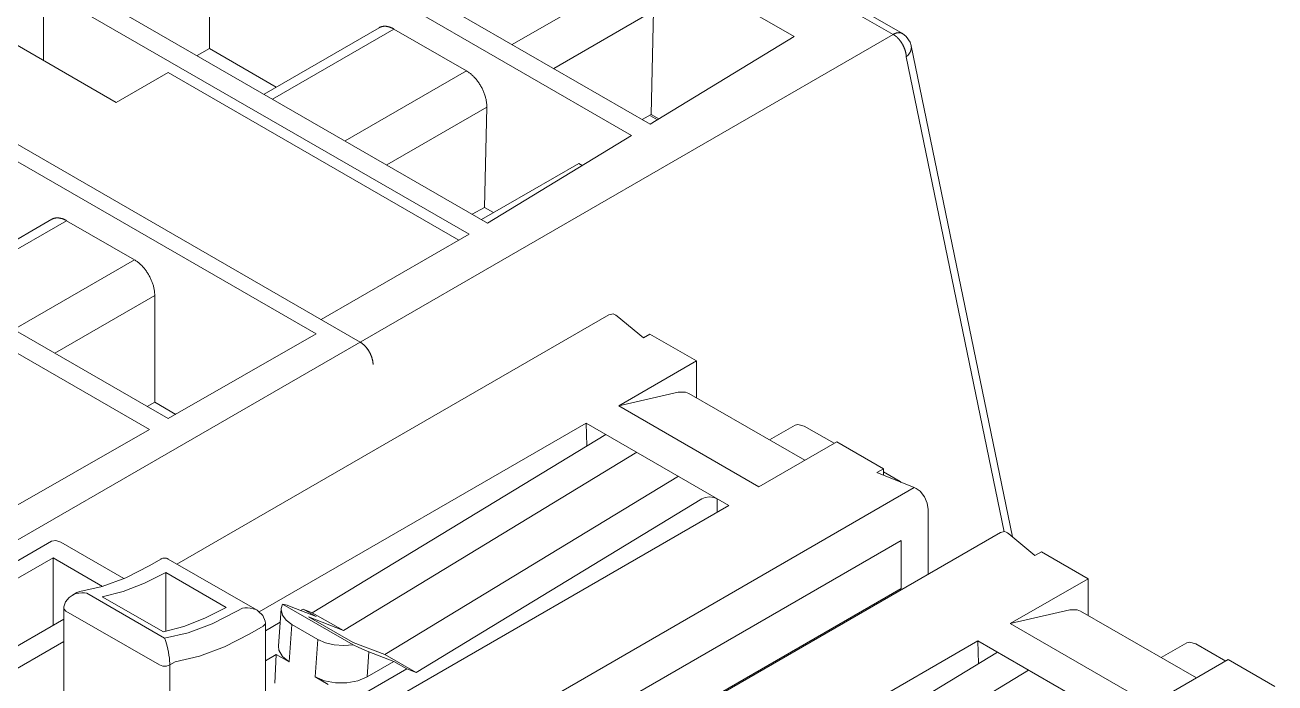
# Model space of a CAD drawing. Header units: inches. Extents: x 67578 to 72421, y -34894 to -31675.
# Drawn here: x 69274.8 to 69329, y -33274.6 to -33246.1 of the extents above; entities that cross this region are included whole.
import ezdxf

# ---------------------------------------------------------------- set-up
doc = ezdxf.new("R2010")
doc.units = ezdxf.units.IN
doc.header["$MEASUREMENT"] = 0

# ---------------------------------------------------------------- blocks, each defined once
blk = doc.blocks.new('ET200S')
at = {"lineweight": 0}
for p, q in [((110.119, 63.547), (25.973, 112.128)), ((110.369, 63.572), (26.223, 112.153)), ((98.562, 58.099), (16.537, 105.455)), ((95.592, 55.16), (11.446, 103.741)), ((96.034, 70.059), (107.417, 63.487)), ((92.003, 67.732), (103.492, 61.099)), ((91.487, 63.16), (91.487, 67.434)), ((91.487, 67.434), (102.989, 60.793)), ((87.457, 65.107), (99.064, 58.405)), ((99.736, 63.268), (103.04, 65.176)), ((86.965, 64.468), (86.965, 62.835)), ((100.867, 62.614), (103.591, 64.187)), ((103.528, 61.364), (103.591, 64.187)), ((92.975, 61.921), (96.109, 63.731)), ((65.08, 37.544), (110.119, 63.547)), ((88.945, 61.692), (85.551, 63.651)), ((93.209, 61.786), (96.514, 63.694)), ((98.494, 62.551), (96.514, 63.694)), ((107.417, 63.487), (103.492, 61.099)), ((110.37, 63.572), (110.473, 63.493)), ((110.473, 63.493), (110.581, 63.332)), ((91.487, 63.16), (91.152, 62.973)), ((91.487, 63.16), (93.304, 62.111)), ((110.581, 63.332), (110.609, 63.241)), ((110.609, 63.24), (113.367, 49.852)), ((110.473, 62.935), (113.139, 49.99)), ((90.359, 62.508), (88.945, 61.692)), ((98.279, 57.936), (90.359, 62.508)), ((95.189, 60.643), (98.494, 62.551)), ((82.502, 62.248), (94.393, 55.383)), ((96.32, 59.989), (99.045, 61.562)), ((98.983, 58.832), (99.045, 61.562)), ((103.276, 61.224), (103.528, 61.364)), ((103.692, 61.22), (103.507, 61.327)), ((103.528, 61.364), (103.733, 61.246)), ((102.989, 60.793), (99.064, 58.405)), ((98.901, 58.499), (101.553, 60.03)), ((101.647, 59.976), (101.553, 60.03)), ((77.976, 59.635), (89.851, 52.779)), ((90.366, 53.074), (78.489, 59.931)), ((98.649, 58.645), (98.983, 58.832)), ((98.983, 58.832), (99.229, 58.69)), ((84.073, 56.708), (87.19, 58.507)), ((84.307, 56.572), (87.594, 58.47)), ((89.446, 57.401), (87.594, 58.47)), ((94.531, 55.772), (98.562, 58.099)), ((86.159, 55.503), (89.446, 57.401)), ((87.275, 54.859), (89.997, 56.43)), ((89.997, 53.522), (89.997, 56.43)), ((90.6, 49.11), (102.371, 55.906)), ((102.371, 55.906), (102.485, 55.928)), ((102.485, 55.928), (102.521, 55.916)), ((102.521, 55.916), (102.559, 55.895)), ((102.559, 55.895), (102.597, 55.867)), ((103.311, 55.279), (102.597, 55.867)), ((94.393, 55.383), (90.366, 53.074)), ((103.487, 55.381), (103.311, 55.279)), ((103.487, 55.381), (104.76, 54.646)), ((95.724, 55.054), (95.72, 55.058)), ((95.753, 55.022), (95.75, 55.025)), ((95.757, 55.017), (95.753, 55.022)), ((95.766, 55.007), (95.761, 55.012)), ((95.829, 54.918), (95.826, 54.923)), ((95.857, 54.869), (95.855, 54.873)), ((95.902, 54.768), (95.9, 54.774)), ((95.907, 54.756), (95.904, 54.762)), ((95.908, 54.752), (95.907, 54.756)), ((95.921, 54.71), (95.92, 54.715)), ((104.76, 54.646), (102.639, 53.422)), ((104.76, 54.646), (104.76, 53.642)), ((89.794, 53.404), (89.997, 53.522)), ((89.997, 53.522), (90.57, 53.191)), ((102.639, 53.422), (104.256, 53.795)), ((104.256, 53.795), (104.459, 53.799)), ((104.459, 53.799), (104.553, 53.762)), ((104.553, 53.762), (107.709, 51.94)), ((102.639, 53.422), (106.457, 51.217)), ((101.755, 52.952), (92.841, 47.806)), ((101.769, 52.332), (101.755, 52.952)), ((101.755, 52.952), (105.644, 50.707)), ((107.445, 52.895), (106.749, 52.494)), ((107.445, 52.895), (107.518, 52.918)), ((107.518, 52.918), (107.695, 52.87)), ((107.695, 52.87), (108.508, 52.401)), ((89.851, 52.779), (85.824, 50.471)), ((102.285, 52.646), (94.29, 47.785)), ((103.134, 52.156), (95.138, 47.295)), ((108.579, 52.442), (106.457, 51.217)), ((108.579, 52.442), (109.851, 51.707)), ((104.265, 51.503), (96.27, 46.642)), ((109.851, 51.707), (109.675, 51.605)), ((109.675, 51.605), (110.693, 51.193)), ((109.851, 51.707), (109.851, 51.533)), ((109.851, 51.625), (110.311, 51.36)), ((110.693, 51.193), (97.621, 43.646)), ((110.311, 51.36), (110.336, 51.337)), ((110.693, 51.193), (110.748, 51.167)), ((110.748, 51.167), (110.802, 51.135)), ((110.802, 51.135), (110.854, 51.097)), ((110.854, 51.097), (110.968, 50.942)), ((104.902, 50.884), (97.118, 46.152)), ((104.902, 50.884), (104.999, 50.924)), ((104.999, 50.924), (105.114, 50.939)), ((105.114, 50.939), (105.228, 50.928)), ((105.228, 50.928), (105.326, 50.89)), ((105.326, 50.89), (105.326, 50.523)), ((110.968, 50.942), (111.044, 50.766)), ((111.044, 50.766), (111.071, 50.595)), ((105.644, 50.707), (95.674, 44.951)), ((111.071, 50.595), (111.071, 48.833)), ((65.619, 37.28), (87.186, 49.731)), ((87.186, 49.731), (87.301, 49.754)), ((87.301, 49.754), (87.436, 49.707)), ((110.338, 49.754), (99.267, 43.362)), ((101.272, 43.175), (113.043, 49.971)), ((110.338, 48.448), (110.338, 49.754)), ((113.043, 49.971), (113.156, 49.994)), ((113.156, 49.994), (113.193, 49.981)), ((113.193, 49.981), (113.23, 49.961)), ((113.23, 49.961), (113.269, 49.933)), ((113.982, 49.344), (113.269, 49.933)), ((89.151, 48.717), (87.436, 49.707)), ((114.159, 49.446), (113.982, 49.344)), ((114.159, 49.446), (115.432, 48.711)), ((87.224, 49.278), (83.228, 46.971)), ((87.224, 49.278), (87.224, 47.44)), ((87.224, 49.278), (88.57, 48.501)), ((89.862, 49.072), (89.204, 48.737)), ((89.862, 49.072), (90.164, 49.246)), ((90.174, 49.25), (90.164, 49.246)), ((90.171, 49.25), (90.164, 49.246)), ((90.192, 49.26), (90.171, 49.25)), ((90.214, 49.267), (90.192, 49.26)), ((90.238, 49.272), (90.214, 49.267)), ((90.263, 49.273), (90.238, 49.272)), ((90.288, 49.272), (90.263, 49.273)), ((90.313, 49.267), (90.288, 49.272)), ((90.339, 49.259), (90.313, 49.267)), ((90.364, 49.246), (90.339, 49.259)), ((90.355, 49.25), (90.364, 49.246)), ((90.365, 49.246), (92.785, 47.849)), ((89.204, 48.737), (88.563, 48.499)), ((89.713, 48.585), (90.296, 48.879)), ((90.296, 47.276), (90.296, 48.879)), ((91.942, 47.929), (90.296, 48.879)), ((115.432, 48.711), (113.31, 47.487)), ((115.432, 48.711), (115.432, 47.707)), ((88.563, 48.499), (87.954, 48.361)), ((89.135, 48.365), (89.713, 48.585)), ((110.338, 48.448), (101.239, 43.194)), ((87.564, 48.081), (87.521, 47.944)), ((87.661, 48.199), (87.564, 48.081)), ((87.743, 48.257), (87.661, 48.199)), ((87.743, 48.257), (87.781, 48.276)), ((87.743, 48.257), (87.743, 48.257)), ((87.744, 48.257), (87.875, 48.333)), ((87.781, 48.276), (87.853, 48.303)), ((87.853, 48.303), (87.929, 48.319)), ((87.875, 48.333), (87.954, 48.361)), ((87.929, 48.319), (88.005, 48.326)), ((88.005, 48.326), (88.078, 48.325)), ((88.078, 48.325), (88.143, 48.319)), ((90.265, 47.094), (88.143, 48.319)), ((88.567, 48.221), (89.135, 48.365)), ((90.233, 47.259), (88.567, 48.221)), ((87.521, 47.944), (87.519, 47.911)), ((87.519, 47.911), (87.519, 44.494)), ((87.519, 47.91), (87.526, 47.88)), ((87.526, 47.88), (87.577, 47.829)), ((90.123, 46.359), (87.577, 47.829)), ((91.942, 47.929), (91.362, 47.633)), ((92.233, 47.822), (91.564, 47.482)), ((92.386, 47.91), (92.233, 47.822)), ((92.451, 47.917), (92.386, 47.91)), ((92.524, 47.918), (92.451, 47.917)), ((92.6, 47.911), (92.524, 47.918)), ((92.676, 47.894), (92.6, 47.911)), ((92.748, 47.868), (92.676, 47.894)), ((92.786, 47.849), (92.748, 47.868)), ((92.786, 47.849), (92.786, 47.849)), ((92.815, 47.83), (92.786, 47.849)), ((92.944, 47.707), (92.815, 47.83)), ((93.006, 47.554), (92.944, 47.707)), ((93.442, 47.895), (93.367, 46.873)), ((93.442, 47.895), (93.441, 47.871)), ((93.441, 47.871), (93.475, 47.721)), ((93.475, 48.021), (93.442, 47.895)), ((93.526, 48.01), (93.475, 48.021)), ((93.475, 48.021), (95.405, 46.906)), ((93.475, 47.721), (93.574, 47.583)), ((93.605, 47.985), (93.526, 48.01)), ((93.711, 47.946), (93.605, 47.985)), ((93.711, 47.946), (94.391, 47.68)), ((93.969, 47.845), (94.037, 47.884)), ((94.29, 47.785), (94.037, 47.884)), ((94.037, 47.884), (94.391, 47.68)), ((94.29, 47.785), (95.138, 47.295)), ((113.31, 47.487), (114.928, 47.86)), ((114.928, 47.86), (115.131, 47.864)), ((115.131, 47.864), (115.225, 47.827)), ((115.225, 47.827), (118.381, 46.005)), ((84.82, 46.052), (87.519, 47.611)), ((90.79, 47.409), (90.233, 47.259)), ((91.362, 47.633), (90.79, 47.409)), ((91.564, 47.482), (90.905, 47.238)), ((92.952, 47.42), (92.587, 47.21)), ((92.952, 47.42), (93.003, 47.472)), ((93.003, 47.472), (93.01, 47.502)), ((93.01, 47.502), (93.006, 47.554)), ((93.01, 47.291), (93.415, 47.525)), ((93.01, 44.249), (93.01, 47.502)), ((93.574, 47.583), (93.733, 47.463)), ((93.733, 47.463), (93.659, 46.441)), ((93.733, 47.463), (94.44, 47.055)), ((95.138, 47.295), (94.187, 47.675)), ((94.187, 47.675), (95.4, 46.974)), ((113.31, 47.487), (117.129, 45.282)), ((90.905, 47.238), (90.265, 47.094)), ((90.265, 47.094), (90.281, 47.053)), ((90.281, 47.053), (90.299, 47.002)), ((92.587, 47.21), (91.897, 46.858)), ((94.366, 46.032), (94.44, 47.055)), ((94.44, 47.055), (94.647, 46.964)), ((112.427, 47.017), (103.513, 41.871)), ((112.441, 46.397), (112.427, 47.017)), ((112.427, 47.017), (116.316, 44.772)), ((87.519, 46.999), (85.349, 45.747)), ((90.299, 47.002), (90.318, 46.94)), ((90.318, 46.94), (90.337, 46.869)), ((90.337, 46.869), (90.355, 46.79)), ((90.355, 46.79), (90.371, 46.708)), ((90.371, 46.708), (90.384, 46.625)), ((91.897, 46.858), (91.217, 46.602)), ((93.378, 46.76), (93.367, 46.872)), ((93.476, 46.586), (93.378, 46.76)), ((94.647, 46.964), (94.887, 46.906)), ((94.887, 46.906), (95.146, 46.886)), ((95.146, 46.886), (95.405, 46.906)), ((96.27, 46.642), (95.4, 46.974)), ((95.405, 46.906), (95.559, 46.836)), ((95.559, 46.836), (95.704, 46.773)), ((95.704, 46.773), (95.832, 46.721)), ((95.783, 46.034), (95.832, 46.721)), ((95.832, 46.721), (96.512, 46.455)), ((112.957, 46.711), (104.961, 41.85)), ((118.116, 46.96), (117.421, 46.559)), ((118.116, 46.96), (118.189, 46.983)), ((118.189, 46.983), (118.366, 46.936)), ((118.366, 46.936), (119.179, 46.466)), ((90.213, 46.329), (90.123, 46.359)), ((90.316, 46.329), (90.213, 46.329)), ((90.406, 46.359), (90.316, 46.329)), ((90.384, 46.625), (90.395, 46.546)), ((90.395, 46.546), (90.401, 46.473)), ((90.401, 46.473), (90.405, 46.41)), ((90.405, 46.41), (90.406, 46.359)), ((90.556, 46.445), (90.406, 46.359)), ((90.406, 46.359), (90.406, 42.827)), ((91.217, 46.602), (90.556, 46.445)), ((93.01, 46.474), (93.305, 46.645)), ((93.272, 45.865), (93.305, 46.645)), ((93.305, 46.645), (93.659, 46.441)), ((93.659, 46.441), (93.476, 46.586)), ((95.783, 46.034), (96.512, 46.455)), ((96.27, 46.642), (97.118, 46.152)), ((96.865, 46.251), (96.512, 46.455)), ((119.25, 46.507), (117.129, 45.282)), ((119.25, 46.507), (120.523, 45.772)), ((94.618, 45.927), (94.366, 46.032)), ((94.366, 46.032), (94.719, 45.828)), ((96.865, 46.251), (95.144, 45.257)), ((95.783, 46.034), (95.529, 45.927)), ((97.118, 46.152), (96.865, 46.251)), ((113.805, 46.221), (105.81, 41.36)), ((94.918, 45.871), (94.618, 45.927)), ((95.228, 45.871), (94.918, 45.871)), ((95.529, 45.927), (95.228, 45.871))]:
    blk.add_line(p, q, dxfattribs=at)
for points in [[(96.109, 63.731), (96.116, 63.734), (96.122, 63.738), (96.128, 63.741), (96.135, 63.744), (96.141, 63.746), (96.148, 63.749), (96.155, 63.752), (96.161, 63.754), (96.168, 63.756), (96.175, 63.758), (96.182, 63.76), (96.189, 63.761), (96.196, 63.763), (96.203, 63.764), (96.21, 63.765), (96.217, 63.766), (96.224, 63.767), (96.231, 63.768), (96.239, 63.769), (96.246, 63.769), (96.253, 63.769), (96.26, 63.77), (96.267, 63.77), (96.275, 63.77), (96.282, 63.769), (96.289, 63.769), (96.296, 63.768), (96.306, 63.768), (96.315, 63.766), (96.324, 63.765), (96.333, 63.764), (96.342, 63.762), (96.351, 63.76), (96.36, 63.758), (96.369, 63.756), (96.378, 63.753), (96.387, 63.75), (96.396, 63.748), (96.405, 63.745), (96.414, 63.742), (96.422, 63.738), (96.431, 63.735), (96.439, 63.731), (96.448, 63.728), (96.456, 63.724), (96.465, 63.72), (96.473, 63.716), (96.481, 63.711), (96.49, 63.707), (96.498, 63.703), (96.506, 63.698), (96.514, 63.694)], [(110.119, 63.547), (110.124, 63.55), (110.129, 63.553), (110.134, 63.555), (110.139, 63.558), (110.143, 63.56), (110.148, 63.563), (110.153, 63.565), (110.158, 63.568), (110.163, 63.57), (110.168, 63.572), (110.173, 63.574), (110.178, 63.576), (110.184, 63.578), (110.189, 63.58), (110.194, 63.582), (110.199, 63.584), (110.204, 63.585), (110.21, 63.587), (110.215, 63.588), (110.22, 63.589), (110.226, 63.591), (110.231, 63.592), (110.236, 63.593), (110.242, 63.593), (110.247, 63.594), (110.253, 63.595), (110.258, 63.595), (110.263, 63.595), (110.269, 63.596), (110.274, 63.596), (110.279, 63.595), (110.283, 63.595), (110.288, 63.595), (110.292, 63.595), (110.297, 63.594), (110.301, 63.594), (110.306, 63.593), (110.31, 63.592), (110.315, 63.591), (110.319, 63.59), (110.323, 63.589), (110.328, 63.588), (110.332, 63.587), (110.336, 63.586), (110.341, 63.584), (110.345, 63.583), (110.349, 63.581), (110.353, 63.579), (110.357, 63.577), (110.361, 63.576), (110.365, 63.574), (110.369, 63.571)], [(110.119, 63.547), (110.125, 63.544), (110.131, 63.541), (110.136, 63.537), (110.142, 63.534), (110.147, 63.53), (110.153, 63.526), (110.158, 63.523), (110.164, 63.519), (110.169, 63.515), (110.174, 63.511), (110.18, 63.507), (110.185, 63.503), (110.19, 63.499), (110.195, 63.494), (110.2, 63.49), (110.205, 63.486), (110.21, 63.482), (110.215, 63.477), (110.22, 63.473), (110.225, 63.468), (110.23, 63.464), (110.235, 63.459), (110.239, 63.454), (110.244, 63.45), (110.249, 63.445), (110.253, 63.44)], [(110.253, 63.44), (110.256, 63.437), (110.26, 63.433), (110.263, 63.43), (110.266, 63.426), (110.269, 63.423), (110.272, 63.419), (110.275, 63.416), (110.278, 63.412), (110.281, 63.409), (110.284, 63.405), (110.287, 63.402), (110.29, 63.398), (110.293, 63.394), (110.296, 63.391)], [(110.296, 63.391), (110.302, 63.383), (110.308, 63.375), (110.314, 63.368), (110.32, 63.36), (110.325, 63.352), (110.331, 63.344), (110.336, 63.336), (110.342, 63.328), (110.347, 63.32), (110.352, 63.312), (110.357, 63.304), (110.362, 63.296), (110.367, 63.288), (110.372, 63.279), (110.377, 63.271), (110.381, 63.263), (110.386, 63.254), (110.39, 63.246), (110.395, 63.237), (110.399, 63.228), (110.403, 63.22), (110.407, 63.211), (110.411, 63.202), (110.415, 63.193), (110.418, 63.184), (110.422, 63.175), (110.426, 63.167)], [(110.426, 63.167), (110.428, 63.159), (110.431, 63.152), (110.434, 63.144), (110.437, 63.137), (110.439, 63.129), (110.442, 63.122), (110.444, 63.114), (110.446, 63.106), (110.449, 63.099), (110.451, 63.091), (110.453, 63.083), (110.455, 63.076), (110.457, 63.068), (110.458, 63.06), (110.46, 63.053), (110.462, 63.045), (110.463, 63.037), (110.465, 63.029), (110.466, 63.021), (110.467, 63.014), (110.468, 63.006), (110.469, 62.998), (110.47, 62.99), (110.471, 62.982), (110.472, 62.974), (110.472, 62.967), (110.472, 62.959), (110.473, 62.951), (110.473, 62.943), (110.473, 62.935)], [(110.609, 63.24), (110.61, 63.234), (110.611, 63.227), (110.612, 63.221), (110.613, 63.215), (110.613, 63.209), (110.614, 63.202), (110.614, 63.196), (110.614, 63.19), (110.614, 63.184), (110.614, 63.177), (110.613, 63.171), (110.613, 63.165), (110.612, 63.159), (110.611, 63.153), (110.61, 63.147), (110.609, 63.141), (110.607, 63.135), (110.606, 63.129), (110.604, 63.123), (110.602, 63.117), (110.601, 63.111), (110.598, 63.105), (110.596, 63.099), (110.594, 63.093), (110.592, 63.087), (110.589, 63.082), (110.587, 63.076), (110.584, 63.07), (110.581, 63.065), (110.578, 63.059), (110.574, 63.052), (110.571, 63.046), (110.566, 63.039), (110.562, 63.032), (110.558, 63.026), (110.553, 63.019), (110.549, 63.013), (110.544, 63.007), (110.539, 63.001), (110.534, 62.995), (110.529, 62.989), (110.524, 62.983), (110.519, 62.977), (110.513, 62.972), (110.508, 62.966), (110.502, 62.961), (110.496, 62.955), (110.491, 62.95), (110.485, 62.945), (110.479, 62.94), (110.473, 62.935)], [(98.494, 62.551), (98.512, 62.54), (98.53, 62.528), (98.548, 62.516), (98.565, 62.504), (98.582, 62.491), (98.599, 62.478), (98.616, 62.464), (98.632, 62.45), (98.648, 62.436), (98.664, 62.421), (98.679, 62.406), (98.694, 62.391), (98.709, 62.375), (98.726, 62.356), (98.743, 62.337), (98.76, 62.317), (98.776, 62.297), (98.792, 62.277), (98.807, 62.256), (98.822, 62.235), (98.836, 62.214), (98.85, 62.192), (98.863, 62.17), (98.877, 62.148), (98.889, 62.126), (98.902, 62.103), (98.914, 62.081), (98.925, 62.057), (98.936, 62.034), (98.947, 62.011), (98.957, 61.987), (98.966, 61.963), (98.976, 61.939), (98.984, 61.915), (98.992, 61.89), (99, 61.865), (99.007, 61.841), (99.013, 61.82), (99.018, 61.798), (99.023, 61.777), (99.027, 61.756), (99.031, 61.735), (99.034, 61.713), (99.037, 61.692), (99.04, 61.67), (99.042, 61.649), (99.043, 61.627), (99.044, 61.606), (99.045, 61.584), (99.045, 61.562)], [(87.19, 58.507), (87.196, 58.51), (87.203, 58.514), (87.209, 58.517), (87.216, 58.52), (87.222, 58.523), (87.229, 58.526), (87.236, 58.528), (87.243, 58.531), (87.25, 58.533), (87.257, 58.535), (87.264, 58.537), (87.271, 58.539), (87.278, 58.54), (87.286, 58.542), (87.293, 58.543), (87.301, 58.544), (87.308, 58.545), (87.316, 58.545), (87.323, 58.546), (87.331, 58.546), (87.339, 58.546), (87.346, 58.546), (87.354, 58.546), (87.361, 58.546), (87.369, 58.545), (87.376, 58.545), (87.384, 58.544), (87.392, 58.543), (87.399, 58.542), (87.407, 58.541), (87.414, 58.539), (87.421, 58.538), (87.431, 58.536), (87.441, 58.534), (87.45, 58.531), (87.46, 58.529), (87.469, 58.526), (87.478, 58.523), (87.488, 58.52), (87.497, 58.516), (87.506, 58.513), (87.515, 58.509), (87.524, 58.505), (87.533, 58.501), (87.542, 58.497), (87.551, 58.493), (87.56, 58.489), (87.568, 58.484), (87.577, 58.48), (87.586, 58.475), (87.594, 58.47)], [(89.446, 57.401), (89.464, 57.39), (89.483, 57.378), (89.5, 57.366), (89.518, 57.354), (89.535, 57.341), (89.552, 57.328), (89.569, 57.314), (89.585, 57.3), (89.601, 57.285), (89.617, 57.27), (89.634, 57.254), (89.651, 57.237), (89.667, 57.219), (89.683, 57.202), (89.698, 57.184), (89.714, 57.165), (89.728, 57.147), (89.743, 57.128), (89.757, 57.109), (89.771, 57.09), (89.785, 57.069), (89.798, 57.049), (89.811, 57.028), (89.824, 57.007), (89.836, 56.985), (89.848, 56.964), (89.86, 56.942), (89.871, 56.92), (89.882, 56.898), (89.892, 56.875), (89.902, 56.853), (89.911, 56.831), (89.92, 56.809), (89.929, 56.786), (89.937, 56.764), (89.944, 56.741), (89.951, 56.718), (89.958, 56.695), (89.964, 56.672), (89.97, 56.648), (89.975, 56.627), (89.979, 56.605), (89.983, 56.584), (89.987, 56.562), (89.99, 56.54), (89.992, 56.518), (89.994, 56.496), (89.996, 56.474), (89.997, 56.452), (89.997, 56.43)], [(95.592, 55.16), (95.604, 55.153), (95.615, 55.146), (95.627, 55.138), (95.638, 55.13), (95.649, 55.122), (95.66, 55.113), (95.67, 55.105), (95.681, 55.096), (95.691, 55.086), (95.701, 55.077), (95.712, 55.066), (95.723, 55.056), (95.733, 55.045), (95.743, 55.033), (95.753, 55.022), (95.763, 55.01), (95.773, 54.998), (95.782, 54.986), (95.791, 54.974), (95.8, 54.962), (95.809, 54.949), (95.817, 54.936), (95.826, 54.923), (95.834, 54.91), (95.842, 54.896), (95.85, 54.882), (95.857, 54.869), (95.864, 54.855), (95.871, 54.841), (95.878, 54.827), (95.884, 54.813), (95.89, 54.799), (95.896, 54.785), (95.901, 54.771), (95.907, 54.756), (95.911, 54.742), (95.916, 54.728), (95.92, 54.713), (95.924, 54.698), (95.928, 54.684), (95.931, 54.67), (95.934, 54.657), (95.937, 54.643), (95.939, 54.63), (95.941, 54.616), (95.943, 54.602), (95.944, 54.589), (95.945, 54.575), (95.945, 54.561), (95.945, 54.548)], [(95.717, 55.062), (95.712, 55.066), (95.708, 55.07), (95.704, 55.075), (95.699, 55.079), (95.695, 55.083), (95.69, 55.087), (95.686, 55.091), (95.681, 55.095), (95.676, 55.099), (95.672, 55.103), (95.667, 55.107), (95.662, 55.111), (95.658, 55.115), (95.653, 55.119), (95.648, 55.123), (95.643, 55.126), (95.638, 55.13), (95.633, 55.134), (95.628, 55.137), (95.623, 55.141), (95.618, 55.144), (95.613, 55.147), (95.608, 55.151), (95.602, 55.154), (95.597, 55.157), (95.592, 55.16)], [(95.736, 55.041), (95.733, 55.045), (95.73, 55.048)], [(95.747, 55.029), (95.745, 55.032), (95.742, 55.035)], [(95.826, 54.923), (95.822, 54.928), (95.819, 54.934), (95.815, 54.939), (95.812, 54.944), (95.808, 54.95), (95.805, 54.955), (95.801, 54.961), (95.797, 54.966), (95.793, 54.971), (95.789, 54.976), (95.786, 54.982), (95.782, 54.987), (95.778, 54.992), (95.774, 54.997), (95.77, 55.002)], [(95.837, 54.905), (95.834, 54.909), (95.831, 54.914)], [(95.845, 54.892), (95.842, 54.896), (95.839, 54.901)], [(95.852, 54.878), (95.85, 54.883), (95.847, 54.887)], [(95.898, 54.781), (95.895, 54.787), (95.893, 54.793), (95.89, 54.799), (95.888, 54.805), (95.885, 54.811), (95.883, 54.816), (95.88, 54.822), (95.877, 54.828), (95.874, 54.834), (95.872, 54.84), (95.869, 54.846), (95.866, 54.852), (95.863, 54.857), (95.86, 54.863), (95.857, 54.869)], [(95.912, 54.74), (95.911, 54.744), (95.909, 54.748)], [(95.917, 54.724), (95.916, 54.728), (95.915, 54.732)], [(95.945, 54.548), (95.945, 54.554), (95.945, 54.56), (95.945, 54.566), (95.945, 54.572), (95.945, 54.578), (95.944, 54.584), (95.944, 54.59), (95.943, 54.596), (95.943, 54.603), (95.942, 54.609), (95.941, 54.615), (95.94, 54.621), (95.939, 54.627), (95.938, 54.633), (95.937, 54.639), (95.936, 54.645), (95.935, 54.651), (95.934, 54.657), (95.933, 54.663), (95.932, 54.669), (95.93, 54.675), (95.929, 54.681), (95.927, 54.687), (95.926, 54.693), (95.924, 54.699), (95.923, 54.705)]]:
    blk.add_lwpolyline(points, dxfattribs=at)

msp = doc.modelspace()

# ---------------------------------------------------------------- block references
at = {"xscale": 1.59100124616462, "yscale": 1.59100124616462, "zscale": 1.59100124616462}
msp.add_blockref('ET200S', (69137.204, -33347.624), dxfattribs=at)

doc.saveas('drawing.dxf')
